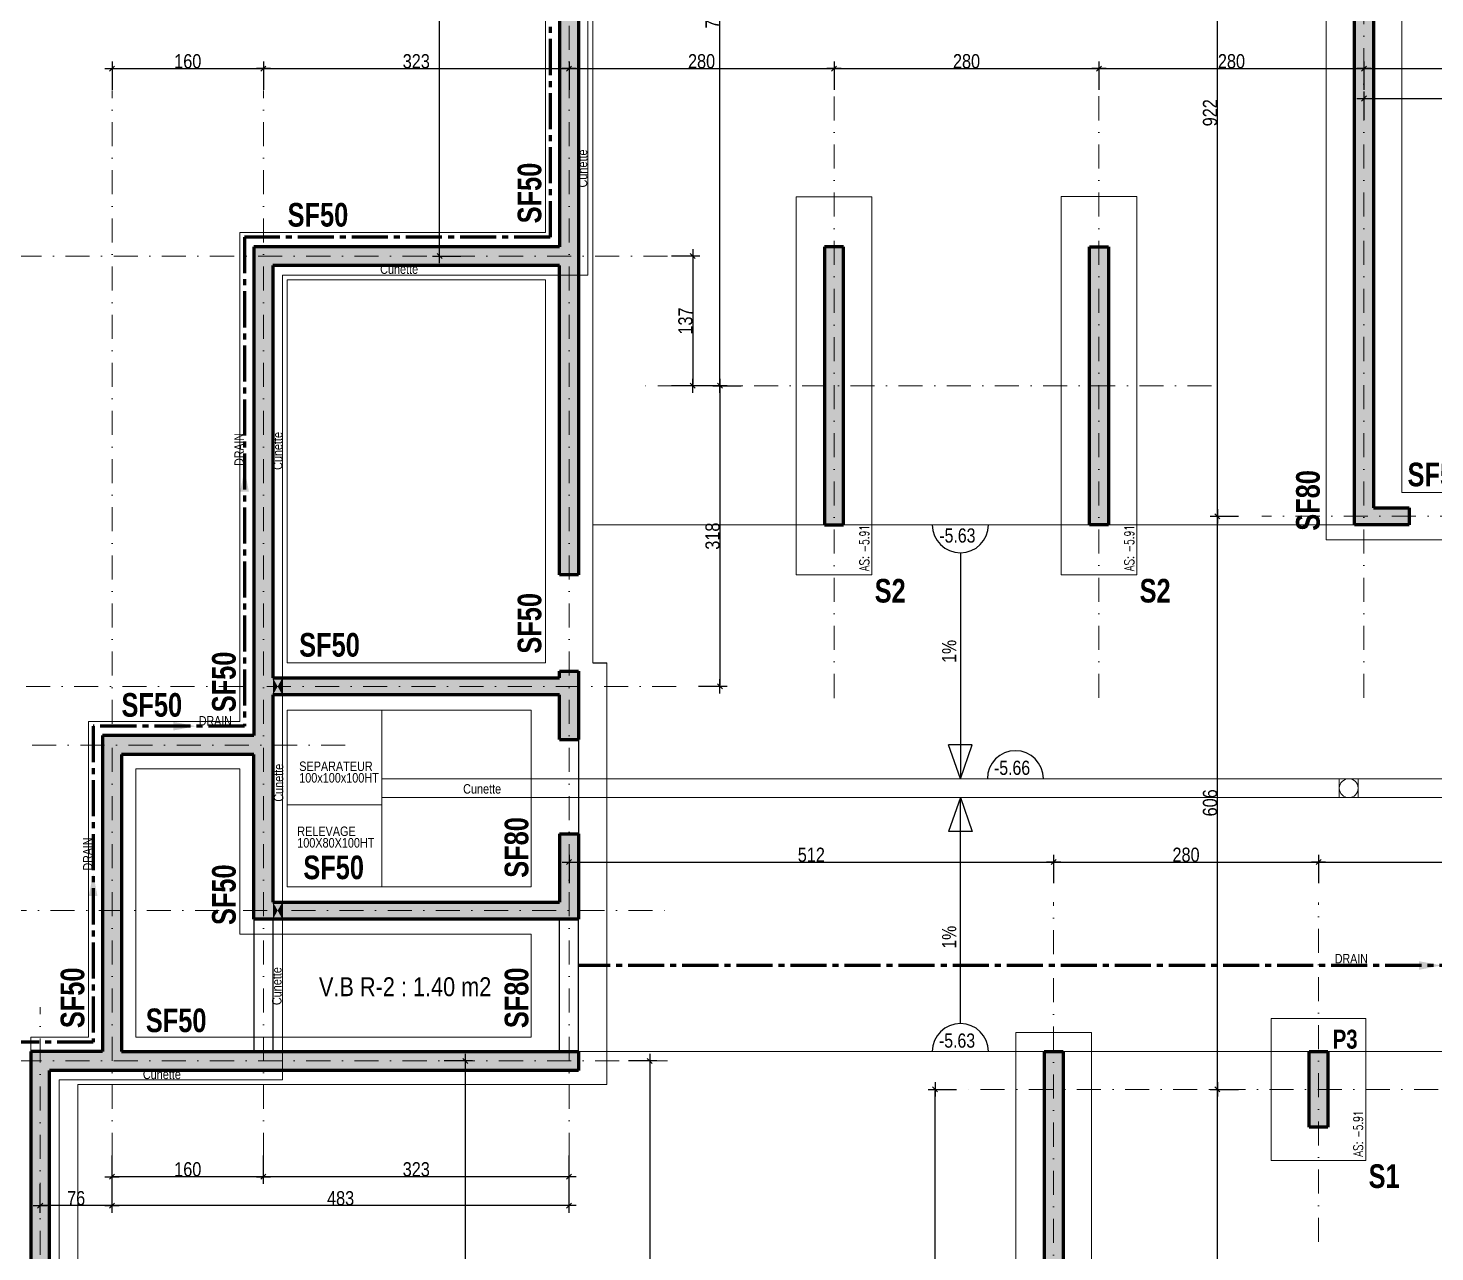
# Model space of a CAD drawing. Header units: centimetres. Extents: x -4990 to 114398, y -61489 to -12305.
# Drawn here: x 28867 to 30354, y -40716 to -39422 of the extents above; entities that cross this region are included whole.
import ezdxf
from ezdxf.enums import TextEntityAlignment as Align

# ---------------------------------------------------------------- set-up
doc = ezdxf.new("R2010")
doc.units = ezdxf.units.CM
doc.header["$LTSCALE"] = 0.5
doc.linetypes.add('AXES2', pattern=[28.575, 19.05, -3.175, 3.175, -3.175])
doc.linetypes.add('TIRETPTX2', pattern=[50.8, 25.4, -12.7, 0, -12.7])
doc.layers.get('DEFPOINTS').update_dxf_attribs({"linetype": 'CONTINUOUS'})
for name, color, linetype in [('01_cote_gen', 4, 'CONTINUOUS'), ('01_linteaux', 2, 'CONTINUOUS'), ('01_poch_murs', 253, 'CONTINUOUS'), ('01_poch_poteaux', 250, 'CONTINUOUS'), ('01_resv', 32, 'CONTINUOUS'), ('01_texte', 230, 'CONTINUOUS'), ('AA_COTES', 2, 'CONTINUOUS')]:
    doc.layers.add(name, color=color, linetype=linetype)
for name, color, linetype, lineweight in [('01_murs_coup', 5, 'CONTINUOUS', 60), ('01_sem', 42, 'CONTINUOUS', 15), ('01_tram_axes', 2, 'TIRETPTX2', 9)]:
    doc.layers.add(name, color=color, linetype=linetype, lineweight=lineweight)
doc.styles.add('ARIAL NA', font='ARIALN.TTF')
doc.styles.add('impact', font='impact.ttf')
doc.styles.add('MATTE_TXT', font='arial.ttf')
doc.styles.add('SIMPLEX1', font='SIMPLEX.shx', dxfattribs={"width": 0.8, "height": 10})
doc.styles.add('STYLE2', font='ARIALN.TTF')
doc.dimstyles.new('JB50', dxfattribs={"dimscale": 0.1, "dimtxt": 150, "dimasz": 15, "dimexe": 0.1, "dimexo": 0.1, "dimgap": 0.09, "dimtad": 1, "dimdec": 1, "dimdsep": 46, "dimtxsty": 'STYLE2', "dimblk1": 'BOND_G', "dimblk2": 'BOND_D', "dimsah": 1, "dimcen": 1.5, "dimdle": 0.01, "dimse1": 1, "dimse2": 1, "dimclrd": 4, "dimclre": 2, "dimclrt": 6, "dimazin": 2, "dimtfac": 2.333333, "dimtdec": 1, "dimtix": 1, "dimtmove": 2, "dimatfit": 3, "dimldrblk": 'BOND_G', "dimfxl": 1, "dimtolj": 1, "dimtzin": 0, "dimarcsym": 0})

# ---------------------------------------------------------------- blocks, each defined once
blk = doc.blocks.new('BOND_G')
at = {"layer": 'AA_COTES', "color": 0}
for p, q in [((0, -5), (0, 15)), ((5, 0), (-5, 0)), ((1.77, 1.77), (-1.77, -1.77))]:
    blk.add_line(p, q, dxfattribs=at)
blk = doc.blocks.new('BOND_D')
at = {"layer": 'AA_COTES', "color": 0}
for p, q in [((5, 0), (-5, 0)), ((-1.77, -1.77), (1.77, 1.77)), ((0, 5), (0, -15))]:
    blk.add_line(p, q, dxfattribs=at)
blk = doc.blocks.new('*D3789')
at = {"layer": '01_cote_gen', "color": 4, "lineweight": -2, "ltscale": 2, "transparency": 16777216}
blk.add_line((29302.3, -39662), (29302.3, -39018.1), dxfattribs=at)
at = {"layer": 'DEFPOINTS', "color": 0, "ltscale": 2}
for p in [(29302.3, -39016.6), (29328.5, -39016.6), (29552.4, -39663.5)]:
    blk.add_point(p, dxfattribs=at)
at = {"layer": '01_cote_gen', "color": 4, "lineweight": -2, "ltscale": 2, "transparency": 16777216, "xscale": 1.5, "yscale": 1.5, "zscale": 1.5}
for name, p, rotation in [('BOND_D', (29302.3, -39016.6), 90), ('BOND_G', (29302.3, -39663.5), 270)]:
    blk.add_blockref(name, p, dxfattribs=dict(at, rotation=rotation))
at = {"layer": '01_cote_gen', "color": 6, "ltscale": 2, "transparency": 16777216, "insert": (29294.6, -39340.1), "char_height": 15, "attachment_point": 5, "rotation": 90, "style": 'STYLE2'}
blk.add_mtext('\\A1;646.9', dxfattribs=at)
blk = doc.blocks.new('*D4012')
at = {"layer": '01_cote_gen', "color": 4, "lineweight": -2, "ltscale": 2, "transparency": 16777216}
blk.add_line((28957.7, -39465.2), (29114.7, -39465.2), dxfattribs=at)
at = {"layer": 'DEFPOINTS', "color": 0, "ltscale": 2}
for p in [(29116.2, -39465.2), (28956.2, -39488.4), (29116.2, -39488.4)]:
    blk.add_point(p, dxfattribs=at)
at = {"layer": '01_cote_gen', "color": 4, "lineweight": -2, "ltscale": 2, "transparency": 16777216, "xscale": 1.5, "yscale": 1.5, "zscale": 1.5, "rotation": 180}
blk.add_blockref('BOND_G', (28956.2, -39465.2), dxfattribs=at)
at = {"layer": '01_cote_gen', "color": 4, "lineweight": -2, "ltscale": 2, "transparency": 16777216, "xscale": 1.5, "yscale": 1.5, "zscale": 1.5}
blk.add_blockref('BOND_D', (29116.2, -39465.2), dxfattribs=at)
at = {"layer": '01_cote_gen', "color": 6, "ltscale": 2, "transparency": 16777216, "insert": (29036.2, -39457.5), "char_height": 15, "attachment_point": 5, "style": 'STYLE2'}
blk.add_mtext('\\A1;160', dxfattribs=at)
blk = doc.blocks.new('*D4013')
at = {"layer": '01_cote_gen', "color": 4, "lineweight": -2, "ltscale": 2, "transparency": 16777216}
blk.add_line((29117.7, -39465.2), (29437.7, -39465.2), dxfattribs=at)
at = {"layer": 'DEFPOINTS', "color": 0, "ltscale": 2}
for p in [(29439.2, -39448.5), (29439.2, -39465.2), (29116.2, -39488.4)]:
    blk.add_point(p, dxfattribs=at)
at = {"layer": '01_cote_gen', "color": 4, "lineweight": -2, "ltscale": 2, "transparency": 16777216, "xscale": 1.5, "yscale": 1.5, "zscale": 1.5, "rotation": 180}
blk.add_blockref('BOND_G', (29116.2, -39465.2), dxfattribs=at)
at = {"layer": '01_cote_gen', "color": 4, "lineweight": -2, "ltscale": 2, "transparency": 16777216, "xscale": 1.5, "yscale": 1.5, "zscale": 1.5}
blk.add_blockref('BOND_D', (29439.2, -39465.2), dxfattribs=at)
at = {"layer": '01_cote_gen', "color": 6, "ltscale": 2, "transparency": 16777216, "insert": (29277.7, -39457.5), "char_height": 15, "attachment_point": 5, "style": 'STYLE2'}
blk.add_mtext('\\A1;323', dxfattribs=at)
blk = doc.blocks.new('*D4014')
at = {"layer": '01_cote_gen', "color": 4, "lineweight": -2, "ltscale": 2, "transparency": 16777216}
blk.add_line((29440.7, -39465.2), (29717.7, -39465.2), dxfattribs=at)
at = {"layer": 'DEFPOINTS', "color": 0, "ltscale": 2}
for p in [(29719.2, -39465.2), (29439.2, -39479.2), (29719.2, -39488.4)]:
    blk.add_point(p, dxfattribs=at)
at = {"layer": '01_cote_gen', "color": 4, "lineweight": -2, "ltscale": 2, "transparency": 16777216, "xscale": 1.5, "yscale": 1.5, "zscale": 1.5, "rotation": 180}
blk.add_blockref('BOND_G', (29439.2, -39465.2), dxfattribs=at)
at = {"layer": '01_cote_gen', "color": 4, "lineweight": -2, "ltscale": 2, "transparency": 16777216, "xscale": 1.5, "yscale": 1.5, "zscale": 1.5}
blk.add_blockref('BOND_D', (29719.2, -39465.2), dxfattribs=at)
at = {"layer": '01_cote_gen', "color": 6, "ltscale": 2, "transparency": 16777216, "insert": (29579.2, -39457.5), "char_height": 15, "attachment_point": 5, "style": 'STYLE2'}
blk.add_mtext('\\A1;280', dxfattribs=at)
blk = doc.blocks.new('*D4015')
at = {"layer": '01_cote_gen', "color": 4, "lineweight": -2, "ltscale": 2, "transparency": 16777216}
blk.add_line((29720.7, -39465.2), (29997.7, -39465.2), dxfattribs=at)
at = {"layer": 'DEFPOINTS', "color": 0, "ltscale": 2}
for p in [(29999.2, -39465.2), (29719.2, -39488.4), (29999.2, -39488.4)]:
    blk.add_point(p, dxfattribs=at)
at = {"layer": '01_cote_gen', "color": 4, "lineweight": -2, "ltscale": 2, "transparency": 16777216, "xscale": 1.5, "yscale": 1.5, "zscale": 1.5, "rotation": 180}
blk.add_blockref('BOND_G', (29719.2, -39465.2), dxfattribs=at)
at = {"layer": '01_cote_gen', "color": 4, "lineweight": -2, "ltscale": 2, "transparency": 16777216, "xscale": 1.5, "yscale": 1.5, "zscale": 1.5}
blk.add_blockref('BOND_D', (29999.2, -39465.2), dxfattribs=at)
at = {"layer": '01_cote_gen', "color": 6, "ltscale": 2, "transparency": 16777216, "insert": (29859.2, -39457.5), "char_height": 15, "attachment_point": 5, "style": 'STYLE2'}
blk.add_mtext('\\A1;280', dxfattribs=at)
blk = doc.blocks.new('*D4016')
at = {"layer": '01_cote_gen', "color": 4, "lineweight": -2, "ltscale": 2, "transparency": 16777216}
blk.add_line((30000.7, -39465.2), (30277.7, -39465.2), dxfattribs=at)
at = {"layer": 'DEFPOINTS', "color": 0, "ltscale": 2}
for p in [(30279.2, -39465.2), (29999.2, -39488.3), (30279.2, -39505.7)]:
    blk.add_point(p, dxfattribs=at)
at = {"layer": '01_cote_gen', "color": 4, "lineweight": -2, "ltscale": 2, "transparency": 16777216, "xscale": 1.5, "yscale": 1.5, "zscale": 1.5, "rotation": 180}
blk.add_blockref('BOND_G', (29999.2, -39465.2), dxfattribs=at)
at = {"layer": '01_cote_gen', "color": 4, "lineweight": -2, "ltscale": 2, "transparency": 16777216, "xscale": 1.5, "yscale": 1.5, "zscale": 1.5}
blk.add_blockref('BOND_D', (30279.2, -39465.2), dxfattribs=at)
at = {"layer": '01_cote_gen', "color": 6, "ltscale": 2, "transparency": 16777216, "insert": (30139.2, -39457.5), "char_height": 15, "attachment_point": 5, "style": 'STYLE2'}
blk.add_mtext('\\A1;280', dxfattribs=at)
blk = doc.blocks.new('*D4017')
at = {"layer": '01_cote_gen', "color": 4, "lineweight": -2, "ltscale": 2, "transparency": 16777216}
blk.add_line((30280.7, -39465.2), (30853.7, -39465.2), dxfattribs=at)
at = {"layer": 'DEFPOINTS', "color": 0, "ltscale": 2}
for p in [(30855.2, -38953), (30855.2, -39465.2), (30279.2, -39505.7)]:
    blk.add_point(p, dxfattribs=at)
at = {"layer": '01_cote_gen', "color": 4, "lineweight": -2, "ltscale": 2, "transparency": 16777216, "xscale": 1.5, "yscale": 1.5, "zscale": 1.5, "rotation": 180}
blk.add_blockref('BOND_G', (30279.2, -39465.2), dxfattribs=at)
at = {"layer": '01_cote_gen', "color": 4, "lineweight": -2, "ltscale": 2, "transparency": 16777216, "xscale": 1.5, "yscale": 1.5, "zscale": 1.5}
blk.add_blockref('BOND_D', (30855.2, -39465.2), dxfattribs=at)
at = {"layer": '01_cote_gen', "color": 6, "ltscale": 2, "transparency": 16777216, "insert": (30567.2, -39457.5), "char_height": 15, "attachment_point": 5, "style": 'STYLE2'}
blk.add_mtext('\\A1;576', dxfattribs=at)
blk = doc.blocks.new('*D4018')
at = {"layer": '01_cote_gen', "color": 4, "lineweight": -2, "ltscale": 2, "transparency": 16777216}
blk.add_line((30280.7, -39496.8), (30525.7, -39496.8), dxfattribs=at)
at = {"layer": 'DEFPOINTS', "color": 0, "ltscale": 2}
for p in [(30279.2, -39500.3), (30527.2, -39496.8), (30527.2, -39500.3)]:
    blk.add_point(p, dxfattribs=at)
at = {"layer": '01_cote_gen', "color": 4, "lineweight": -2, "ltscale": 2, "transparency": 16777216, "xscale": 1.5, "yscale": 1.5, "zscale": 1.5, "rotation": 180}
blk.add_blockref('BOND_G', (30279.2, -39496.8), dxfattribs=at)
at = {"layer": '01_cote_gen', "color": 4, "lineweight": -2, "ltscale": 2, "transparency": 16777216, "xscale": 1.5, "yscale": 1.5, "zscale": 1.5}
blk.add_blockref('BOND_D', (30527.2, -39496.8), dxfattribs=at)
at = {"layer": '01_cote_gen', "color": 6, "ltscale": 2, "transparency": 16777216, "insert": (30403.2, -39489.2), "char_height": 15, "attachment_point": 5, "style": 'STYLE2'}
blk.add_mtext('\\A1;248', dxfattribs=at)
blk = doc.blocks.new('*D4032')
at = {"layer": '01_cote_gen', "color": 4, "lineweight": -2, "ltscale": 2, "transparency": 16777216}
blk.add_line((29440.7, -40304.2), (29949.7, -40304.2), dxfattribs=at)
at = {"layer": 'DEFPOINTS', "color": 0, "ltscale": 2}
for p in [(29439.2, -40312), (29951.2, -40304.2), (29951.2, -40346.8)]:
    blk.add_point(p, dxfattribs=at)
at = {"layer": '01_cote_gen', "color": 4, "lineweight": -2, "ltscale": 2, "transparency": 16777216, "xscale": 1.5, "yscale": 1.5, "zscale": 1.5, "rotation": 180}
blk.add_blockref('BOND_G', (29439.2, -40304.2), dxfattribs=at)
at = {"layer": '01_cote_gen', "color": 4, "lineweight": -2, "ltscale": 2, "transparency": 16777216, "xscale": 1.5, "yscale": 1.5, "zscale": 1.5}
blk.add_blockref('BOND_D', (29951.2, -40304.2), dxfattribs=at)
at = {"layer": '01_cote_gen', "color": 6, "ltscale": 2, "transparency": 16777216, "insert": (29695.2, -40296.6), "char_height": 15, "attachment_point": 5, "style": 'STYLE2'}
blk.add_mtext('\\A1;512', dxfattribs=at)
blk = doc.blocks.new('*D4033')
at = {"layer": '01_cote_gen', "color": 4, "lineweight": -2, "ltscale": 2, "transparency": 16777216}
blk.add_line((29952.7, -40304.2), (30229.7, -40304.2), dxfattribs=at)
at = {"layer": 'DEFPOINTS', "color": 0, "ltscale": 2}
for p in [(30231.2, -40304.2), (29951.2, -40346.8), (30231.2, -40346.8)]:
    blk.add_point(p, dxfattribs=at)
at = {"layer": '01_cote_gen', "color": 4, "lineweight": -2, "ltscale": 2, "transparency": 16777216, "xscale": 1.5, "yscale": 1.5, "zscale": 1.5, "rotation": 180}
blk.add_blockref('BOND_G', (29951.2, -40304.2), dxfattribs=at)
at = {"layer": '01_cote_gen', "color": 4, "lineweight": -2, "ltscale": 2, "transparency": 16777216, "xscale": 1.5, "yscale": 1.5, "zscale": 1.5}
blk.add_blockref('BOND_D', (30231.2, -40304.2), dxfattribs=at)
at = {"layer": '01_cote_gen', "color": 6, "ltscale": 2, "transparency": 16777216, "insert": (30091.2, -40296.6), "char_height": 15, "attachment_point": 5, "style": 'STYLE2'}
blk.add_mtext('\\A1;280', dxfattribs=at)
blk = doc.blocks.new('*D4034')
at = {"layer": '01_cote_gen', "color": 4, "lineweight": -2, "ltscale": 2, "transparency": 16777216}
blk.add_line((30232.7, -40304.2), (30564.7, -40304.2), dxfattribs=at)
at = {"layer": 'DEFPOINTS', "color": 0, "ltscale": 2}
for p in [(30566.2, -40304.2), (30231.2, -40346.8), (30566.2, -40346.8)]:
    blk.add_point(p, dxfattribs=at)
at = {"layer": '01_cote_gen', "color": 4, "lineweight": -2, "ltscale": 2, "transparency": 16777216, "xscale": 1.5, "yscale": 1.5, "zscale": 1.5, "rotation": 180}
blk.add_blockref('BOND_G', (30231.2, -40304.2), dxfattribs=at)
at = {"layer": '01_cote_gen', "color": 4, "lineweight": -2, "ltscale": 2, "transparency": 16777216, "xscale": 1.5, "yscale": 1.5, "zscale": 1.5}
blk.add_blockref('BOND_D', (30566.2, -40304.2), dxfattribs=at)
at = {"layer": '01_cote_gen', "color": 6, "ltscale": 2, "transparency": 16777216, "insert": (30398.7, -40296.6), "char_height": 15, "attachment_point": 5, "style": 'STYLE2'}
blk.add_mtext('\\A1;335', dxfattribs=at)
blk = doc.blocks.new('*D4048')
at = {"layer": '01_cote_gen', "color": 4, "lineweight": -2, "ltscale": 2, "transparency": 16777216}
blk.add_line((29437.7, -40636.9), (29117.7, -40636.9), dxfattribs=at)
at = {"layer": 'DEFPOINTS', "color": 0, "ltscale": 2}
for p in [(29116.2, -40616.1), (29439.2, -40616.1), (29116.2, -40636.9)]:
    blk.add_point(p, dxfattribs=at)
at = {"layer": '01_cote_gen', "color": 4, "lineweight": -2, "ltscale": 2, "transparency": 16777216, "xscale": 1.5, "yscale": 1.5, "zscale": 1.5, "rotation": 180}
blk.add_blockref('BOND_D', (29116.2, -40636.9), dxfattribs=at)
at = {"layer": '01_cote_gen', "color": 4, "lineweight": -2, "ltscale": 2, "transparency": 16777216, "xscale": 1.5, "yscale": 1.5, "zscale": 1.5}
blk.add_blockref('BOND_G', (29439.2, -40636.9), dxfattribs=at)
at = {"layer": '01_cote_gen', "color": 6, "ltscale": 2, "transparency": 16777216, "insert": (29277.7, -40629.2), "char_height": 15, "attachment_point": 5, "style": 'STYLE2'}
blk.add_mtext('\\A1;323', dxfattribs=at)
blk = doc.blocks.new('*D4049')
at = {"layer": '01_cote_gen', "color": 4, "lineweight": -2, "ltscale": 2, "transparency": 16777216}
blk.add_line((29114.7, -40636.9), (28957.7, -40636.9), dxfattribs=at)
at = {"layer": 'DEFPOINTS', "color": 0, "ltscale": 2}
for p in [(28956.2, -40616.1), (29116.2, -40616.1), (28956.2, -40636.9)]:
    blk.add_point(p, dxfattribs=at)
at = {"layer": '01_cote_gen', "color": 4, "lineweight": -2, "ltscale": 2, "transparency": 16777216, "xscale": 1.5, "yscale": 1.5, "zscale": 1.5, "rotation": 180}
blk.add_blockref('BOND_D', (28956.2, -40636.9), dxfattribs=at)
at = {"layer": '01_cote_gen', "color": 4, "lineweight": -2, "ltscale": 2, "transparency": 16777216, "xscale": 1.5, "yscale": 1.5, "zscale": 1.5}
blk.add_blockref('BOND_G', (29116.2, -40636.9), dxfattribs=at)
at = {"layer": '01_cote_gen', "color": 6, "ltscale": 2, "transparency": 16777216, "insert": (29036.2, -40629.2), "char_height": 15, "attachment_point": 5, "style": 'STYLE2'}
blk.add_mtext('\\A1;160', dxfattribs=at)
blk = doc.blocks.new('*D4050')
at = {"layer": '01_cote_gen', "color": 4, "lineweight": -2, "ltscale": 2, "transparency": 16777216}
blk.add_line((29437.7, -40667.5), (28957.7, -40667.5), dxfattribs=at)
at = {"layer": 'DEFPOINTS', "color": 0, "ltscale": 2}
for p in [(28956.2, -40644.4), (29439.2, -40644.4), (28956.2, -40667.5)]:
    blk.add_point(p, dxfattribs=at)
at = {"layer": '01_cote_gen', "color": 4, "lineweight": -2, "ltscale": 2, "transparency": 16777216, "xscale": 1.5, "yscale": 1.5, "zscale": 1.5, "rotation": 180}
blk.add_blockref('BOND_D', (28956.2, -40667.5), dxfattribs=at)
at = {"layer": '01_cote_gen', "color": 4, "lineweight": -2, "ltscale": 2, "transparency": 16777216, "xscale": 1.5, "yscale": 1.5, "zscale": 1.5}
blk.add_blockref('BOND_G', (29439.2, -40667.5), dxfattribs=at)
at = {"layer": '01_cote_gen', "color": 6, "ltscale": 2, "transparency": 16777216, "insert": (29197.7, -40659.8), "char_height": 15, "attachment_point": 5, "style": 'STYLE2'}
blk.add_mtext('\\A1;483', dxfattribs=at)
blk = doc.blocks.new('*D4051')
at = {"layer": '01_cote_gen', "color": 4, "lineweight": -2, "ltscale": 2, "transparency": 16777216}
blk.add_line((28954.7, -40667.5), (28881.7, -40667.5), dxfattribs=at)
at = {"layer": 'DEFPOINTS', "color": 0, "ltscale": 2}
for p in [(28880.2, -40457.8), (28880.2, -40667.5), (28956.2, -40675)]:
    blk.add_point(p, dxfattribs=at)
at = {"layer": '01_cote_gen', "color": 4, "lineweight": -2, "ltscale": 2, "transparency": 16777216, "xscale": 1.5, "yscale": 1.5, "zscale": 1.5, "rotation": 180}
blk.add_blockref('BOND_D', (28880.2, -40667.5), dxfattribs=at)
at = {"layer": '01_cote_gen', "color": 4, "lineweight": -2, "ltscale": 2, "transparency": 16777216, "xscale": 1.5, "yscale": 1.5, "zscale": 1.5}
blk.add_blockref('BOND_G', (28956.2, -40667.5), dxfattribs=at)
at = {"layer": '01_cote_gen', "color": 6, "ltscale": 2, "transparency": 16777216, "insert": (28918.2, -40659.8), "char_height": 15, "attachment_point": 5, "style": 'STYLE2'}
blk.add_mtext('\\A1;76', dxfattribs=at)
blk = doc.blocks.new('*D4054')
at = {"layer": '01_cote_gen', "color": 4, "lineweight": -2, "ltscale": 2, "transparency": 16777216}
blk.add_line((28745.1, -41322.5), (28745.1, -40516), dxfattribs=at)
at = {"layer": 'DEFPOINTS', "color": 0, "ltscale": 2}
for p in [(28745.1, -40514.5), (28754.3, -40514.5), (28880.2, -41324)]:
    blk.add_point(p, dxfattribs=at)
at = {"layer": '01_cote_gen', "color": 4, "lineweight": -2, "ltscale": 2, "transparency": 16777216, "xscale": 1.5, "yscale": 1.5, "zscale": 1.5}
for name, p, rotation in [('BOND_D', (28745.1, -40514.5), 90), ('BOND_G', (28745.1, -41324), 270)]:
    blk.add_blockref(name, p, dxfattribs=dict(at, rotation=rotation))
at = {"layer": '01_cote_gen', "color": 6, "ltscale": 2, "transparency": 16777216, "insert": (28737.5, -40919.3), "char_height": 15, "attachment_point": 5, "rotation": 90, "style": 'STYLE2'}
blk.add_mtext('\\A1;809.4', dxfattribs=at)
blk = doc.blocks.new('*D4061')
at = {"layer": '01_cote_gen', "color": 4, "lineweight": -2, "ltscale": 2, "transparency": 16777216}
blk.add_line((29598.6, -39799.1), (29598.6, -39018.1), dxfattribs=at)
at = {"layer": 'DEFPOINTS', "color": 0, "ltscale": 2}
for p in [(29381, -39016.6), (29598.6, -39016.6), (29601.1, -39800.6)]:
    blk.add_point(p, dxfattribs=at)
at = {"layer": '01_cote_gen', "color": 4, "lineweight": -2, "ltscale": 2, "transparency": 16777216, "xscale": 1.5, "yscale": 1.5, "zscale": 1.5}
for name, p, rotation in [('BOND_D', (29598.6, -39016.6), 90), ('BOND_G', (29598.6, -39800.6), 270)]:
    blk.add_blockref(name, p, dxfattribs=dict(at, rotation=rotation))
at = {"layer": '01_cote_gen', "color": 6, "ltscale": 2, "transparency": 16777216, "insert": (29590.9, -39408.6), "char_height": 15, "attachment_point": 5, "rotation": 90, "style": 'STYLE2'}
blk.add_mtext('\\A1;784', dxfattribs=at)
blk = doc.blocks.new('*D4062')
at = {"layer": '01_cote_gen', "color": 4, "lineweight": -2, "ltscale": 2, "transparency": 16777216}
blk.add_line((29569.8, -39665), (29569.8, -39799.1), dxfattribs=at)
at = {"layer": 'DEFPOINTS', "color": 0, "ltscale": 2}
for p in [(29552.4, -39663.5), (29569.8, -39800.6), (29641.8, -39800.6)]:
    blk.add_point(p, dxfattribs=at)
at = {"layer": '01_cote_gen', "color": 4, "lineweight": -2, "ltscale": 2, "transparency": 16777216, "xscale": 1.5, "yscale": 1.5, "zscale": 1.5}
for name, p, rotation in [('BOND_G', (29569.8, -39663.5), 90), ('BOND_D', (29569.8, -39800.6), 270)]:
    blk.add_blockref(name, p, dxfattribs=dict(at, rotation=rotation))
at = {"layer": '01_cote_gen', "color": 6, "ltscale": 2, "transparency": 16777216, "insert": (29562.2, -39732.1), "char_height": 15, "attachment_point": 5, "rotation": 90, "style": 'STYLE2'}
blk.add_mtext('\\A1;137', dxfattribs=at)
blk = doc.blocks.new('*D4063')
at = {"layer": '01_cote_gen', "color": 4, "lineweight": -2, "ltscale": 2, "transparency": 16777216}
blk.add_line((29598.6, -39802.1), (29598.6, -40117), dxfattribs=at)
at = {"layer": 'DEFPOINTS', "color": 0, "ltscale": 2}
for p in [(29545.5, -39800.6), (29545.5, -40118.5), (29598.6, -40118.5)]:
    blk.add_point(p, dxfattribs=at)
at = {"layer": '01_cote_gen', "color": 4, "lineweight": -2, "ltscale": 2, "transparency": 16777216, "xscale": 1.5, "yscale": 1.5, "zscale": 1.5}
for name, p, rotation in [('BOND_G', (29598.6, -39800.6), 90), ('BOND_D', (29598.6, -40118.5), 270)]:
    blk.add_blockref(name, p, dxfattribs=dict(at, rotation=rotation))
at = {"layer": '01_cote_gen', "color": 6, "ltscale": 2, "transparency": 16777216, "insert": (29590.9, -39959.6), "char_height": 15, "attachment_point": 5, "rotation": 90, "style": 'STYLE2'}
blk.add_mtext('\\A1;318', dxfattribs=at)
blk = doc.blocks.new('*D4064')
at = {"layer": '01_cote_gen', "color": 4, "lineweight": -2, "ltscale": 2, "transparency": 16777216}
blk.add_line((30124.3, -39937.1), (30124.3, -39018.1), dxfattribs=at)
at = {"layer": 'DEFPOINTS', "color": 0, "ltscale": 2}
for p in [(29362.5, -39016.6), (30124.3, -39016.6), (30166.8, -39938.6)]:
    blk.add_point(p, dxfattribs=at)
at = {"layer": '01_cote_gen', "color": 4, "lineweight": -2, "ltscale": 2, "transparency": 16777216, "xscale": 1.5, "yscale": 1.5, "zscale": 1.5}
for name, p, rotation in [('BOND_D', (30124.3, -39016.6), 90), ('BOND_G', (30124.3, -39938.6), 270)]:
    blk.add_blockref(name, p, dxfattribs=dict(at, rotation=rotation))
at = {"layer": '01_cote_gen', "color": 6, "ltscale": 2, "transparency": 16777216, "insert": (30116.6, -39511.9), "char_height": 15, "attachment_point": 5, "rotation": 90, "style": 'STYLE2'}
blk.add_mtext('\\A1;922', dxfattribs=at)
blk = doc.blocks.new('*D4065')
at = {"layer": '01_cote_gen', "color": 4, "lineweight": -2, "ltscale": 2, "transparency": 16777216}
blk.add_line((30124.3, -40543.1), (30124.3, -39940.1), dxfattribs=at)
at = {"layer": 'DEFPOINTS', "color": 0, "ltscale": 2}
for p in [(30124.3, -39938.6), (30171.3, -39938.6), (30137.1, -40544.6)]:
    blk.add_point(p, dxfattribs=at)
at = {"layer": '01_cote_gen', "color": 4, "lineweight": -2, "ltscale": 2, "transparency": 16777216, "xscale": 1.5, "yscale": 1.5, "zscale": 1.5}
for name, p, rotation in [('BOND_D', (30124.3, -39938.6), 90), ('BOND_G', (30124.3, -40544.6), 270)]:
    blk.add_blockref(name, p, dxfattribs=dict(at, rotation=rotation))
at = {"layer": '01_cote_gen', "color": 6, "ltscale": 2, "transparency": 16777216, "insert": (30116.6, -40241.6), "char_height": 15, "attachment_point": 5, "rotation": 90, "style": 'STYLE2'}
blk.add_mtext('\\A1;606', dxfattribs=at)
blk = doc.blocks.new('*D4066')
at = {"layer": '01_cote_gen', "color": 4, "lineweight": -2, "ltscale": 2, "transparency": 16777216}
blk.add_line((30124.3, -41222.1), (30124.3, -40546.1), dxfattribs=at)
at = {"layer": 'DEFPOINTS', "color": 0, "ltscale": 2}
for p in [(30124.3, -40544.6), (30146.8, -40544.6), (30207.6, -41223.6)]:
    blk.add_point(p, dxfattribs=at)
at = {"layer": '01_cote_gen', "color": 4, "lineweight": -2, "ltscale": 2, "transparency": 16777216, "xscale": 1.5, "yscale": 1.5, "zscale": 1.5}
for name, p, rotation in [('BOND_D', (30124.3, -40544.6), 90), ('BOND_G', (30124.3, -41223.6), 270)]:
    blk.add_blockref(name, p, dxfattribs=dict(at, rotation=rotation))
at = {"layer": '01_cote_gen', "color": 6, "ltscale": 2, "transparency": 16777216, "insert": (30116.6, -40884.1), "char_height": 15, "attachment_point": 5, "rotation": 90, "style": 'STYLE2'}
blk.add_mtext('\\A1;679', dxfattribs=at)
blk = doc.blocks.new('*D4203')
at = {"layer": '01_cote_gen', "color": 4, "lineweight": -2, "ltscale": 2, "transparency": 16777216}
blk.add_line((29524.5, -40516), (29524.5, -41023.1), dxfattribs=at)
at = {"layer": 'DEFPOINTS', "color": 0, "ltscale": 2}
for p in [(29552.4, -40514.5), (29507, -41024.6), (29524.5, -41024.6)]:
    blk.add_point(p, dxfattribs=at)
at = {"layer": '01_cote_gen', "color": 4, "lineweight": -2, "ltscale": 2, "transparency": 16777216, "xscale": 1.5, "yscale": 1.5, "zscale": 1.5}
for name, p, rotation in [('BOND_G', (29524.5, -40514.5), 90), ('BOND_D', (29524.5, -41024.6), 270)]:
    blk.add_blockref(name, p, dxfattribs=dict(at, rotation=rotation))
at = {"layer": '01_cote_gen', "color": 6, "ltscale": 2, "transparency": 16777216, "insert": (29516.8, -40769.5), "char_height": 15, "attachment_point": 5, "rotation": 90, "style": 'STYLE2'}
blk.add_mtext('\\A1;510', dxfattribs=at)
blk = doc.blocks.new('*D4206')
at = {"layer": '01_cote_gen', "color": 4, "lineweight": -2, "ltscale": 2, "transparency": 16777216}
blk.add_line((29329.5, -40516), (29329.5, -41271.5), dxfattribs=at)
at = {"layer": 'DEFPOINTS', "color": 0, "ltscale": 2}
for p in [(29228, -40514.5), (29307, -41273), (29329.5, -41273)]:
    blk.add_point(p, dxfattribs=at)
at = {"layer": '01_cote_gen', "color": 4, "lineweight": -2, "ltscale": 2, "transparency": 16777216, "xscale": 1.5, "yscale": 1.5, "zscale": 1.5}
for name, p, rotation in [('BOND_G', (29329.5, -40514.5), 90), ('BOND_D', (29329.5, -41273), 270)]:
    blk.add_blockref(name, p, dxfattribs=dict(at, rotation=rotation))
at = {"layer": '01_cote_gen', "color": 6, "ltscale": 2, "transparency": 16777216, "insert": (29321.8, -40893.8), "char_height": 15, "attachment_point": 5, "rotation": 90, "style": 'STYLE2'}
blk.add_mtext('\\A1;758.5', dxfattribs=at)
blk = doc.blocks.new('*D4207')
at = {"layer": '01_cote_gen', "color": 4, "lineweight": -2, "ltscale": 2, "transparency": 16777216}
blk.add_line((29826, -41222.1), (29826, -40546.1), dxfattribs=at)
at = {"layer": 'DEFPOINTS', "color": 0, "ltscale": 2}
for p in [(29826, -40544.6), (29850.5, -40544.6), (29850.5, -41223.6)]:
    blk.add_point(p, dxfattribs=at)
at = {"layer": '01_cote_gen', "color": 4, "lineweight": -2, "ltscale": 2, "transparency": 16777216, "xscale": 1.5, "yscale": 1.5, "zscale": 1.5}
for name, p, rotation in [('BOND_D', (29826, -40544.6), 90), ('BOND_G', (29826, -41223.6), 270)]:
    blk.add_blockref(name, p, dxfattribs=dict(at, rotation=rotation))
at = {"layer": '01_cote_gen', "color": 6, "ltscale": 2, "transparency": 16777216, "insert": (29818.3, -40884.1), "char_height": 15, "attachment_point": 5, "rotation": 90, "style": 'STYLE2'}
blk.add_mtext('\\A1;679', dxfattribs=at)

msp = doc.modelspace()

# ---------------------------------------------------------------- hatches: boundary and pattern name
at = {"layer": '01_poch_murs', "ltscale": 2}
h = msp.add_hatch(color=256, dxfattribs=at)
h.dxf.hatch_style = 1
h.paths.add_polyline_path([(30854.176, -40504.6), (30836.176, -40504.6), (30836.176, -41213.6), (29961.17, -41213.6), (29961.17, -40504.6), (29941.17, -40504.6), (29941.17, -41213.6), (29925.215, -41213.6), (29425.024, -41747.36), (28531.405, -41906.812), (28535.796, -41931.423), (29437.589, -41770.513), (29940.735, -41233.6), (30854.176, -41233.6)])
h.paths.add_polyline_path([(29404.172, -41038.392), (29404.172, -41024.56), (29379.172, -41024.56), (29379.172, -41028.509), (29161.162, -41261.15), (28890.174, -41309.503), (28890.174, -40524.54), (29449.166, -40524.54), (29449.166, -40504.54), (28966.174, -40504.539), (28966.174, -40190.532), (29106.171, -40190.532), (29106.171, -40364.54), (29449.166, -40364.54), (29449.166, -40274.537), (29429.166, -40274.537), (29429.166, -40346.54), (29126.171, -40346.54), (29126.171, -40127.54), (29429.166, -40127.54), (29429.166, -40174.54), (29449.166, -40174.54), (29449.166, -40102.54), (29429.166, -40102.54), (29429.166, -40109.54), (29126.171, -40109.54), (29126.171, -39673.535), (29429.166, -39673.535), (29429.166, -40000.543), (29449.166, -40000.543), (29449.166, -39035.54), (30269.166, -39035.54), (30269.166, -39947.587), (30327.162, -39947.587), (30327.162, -39929.587), (30289.166, -39929.587), (30289.166, -39017.54), (29449.166, -39017.54), (29449.166, -38947.54), (29463.164, -38947.54), (29463.164, -38929.54), (29429.166, -38929.54), (29429.166, -39653.535), (29106.171, -39653.535), (29106.171, -40170.532), (28946.174, -40170.532), (28946.174, -40504.54), (28870.174, -40504.54), (28870.174, -41313.072), (28439.184, -41389.975), (28443.575, -41414.586), (29173.727, -41284.303)])
h = msp.add_hatch(color=256, dxfattribs=at)
h.dxf.hatch_style = 1
h.paths.add_polyline_path([(30009.166, -39653.582), (29989.166, -39653.582), (29989.166, -39947.587), (30009.166, -39947.587)])
h.paths.add_polyline_path([(29729.166, -39653.582), (29709.166, -39653.582), (29709.166, -39947.587), (29729.166, -39947.587)])
at = {"layer": '01_poch_poteaux', "ltscale": 2}
h = msp.add_hatch(color=256, dxfattribs=at)
h.dxf.hatch_style = 1
h.paths.add_polyline_path([(30241.171, -40504.6), (30221.171, -40504.6), (30221.171, -40584.599), (30241.173, -40584.599)])
h.paths.add_polyline_path([(30576.176, -40504.6), (30556.176, -40504.6), (30556.176, -40584.6), (30576.178, -40584.6)])

# ---------------------------------------------------------------- linework, layer by layer
at = {"layer": '01_cote_gen', "ltscale": 2}
msp.add_line((29449.166, -40174.54), (29449.166, -40274.537), dxfattribs=at)
at = {"layer": '01_linteaux'}
for p, q in [((29106.171, -40364.54), (29106.171, -40504.539)), ((29126.171, -40364.54), (29126.171, -40504.539)), ((29429.166, -40504.54), (29429.166, -40364.54)), ((29449.166, -40504.54), (29449.166, -40364.54))]:
    msp.add_line(p, q, dxfattribs=at)
at = {"layer": '01_murs_coup', "linetype": 'AXES2', "ltscale": 4}
for p, q in [((29419.166, -38919.54), (29419.166, -39643.535)), ((29419.166, -39643.535), (29096.171, -39643.535)), ((29096.171, -39643.535), (29096.171, -40160.532)), ((29096.171, -40160.532), (28936.174, -40160.532)), ((28936.174, -40160.532), (28936.174, -40494.54)), ((33483.133, -40413.6), (29449.166, -40413.6)), ((28936.174, -40494.54), (28860.174, -40494.54))]:
    msp.add_line(p, q, dxfattribs=at)
at = {"layer": '01_murs_coup'}
for p, q in [((29429.166, -38929.54), (29429.166, -39653.535)), ((30289.166, -39017.54), (30289.166, -39929.587)), ((29449.166, -39035.54), (29449.166, -40000.543)), ((30269.166, -39947.587), (30269.166, -39035.54)), ((29429.166, -39653.535), (29106.171, -39653.535)), ((29106.171, -39653.535), (29106.171, -40170.532)), ((29709.166, -39653.582), (29709.166, -39947.587)), ((29729.166, -39653.582), (29709.166, -39653.582)), ((29729.166, -39947.587), (29729.166, -39653.582)), ((29989.166, -39653.582), (30009.166, -39653.582)), ((29989.166, -39947.587), (29989.166, -39653.582)), ((30009.166, -39653.582), (30009.166, -39947.587)), ((29429.166, -39673.535), (29126.171, -39673.535)), ((29126.171, -39673.535), (29126.171, -40109.54)), ((29429.166, -40000.543), (29429.166, -39673.535)), ((30289.166, -39929.587), (30327.162, -39929.587)), ((30327.162, -39929.587), (30327.162, -39947.587)), ((29709.166, -39947.587), (29729.166, -39947.587)), ((30009.166, -39947.587), (29989.166, -39947.587)), ((30327.162, -39947.587), (30269.166, -39947.587)), ((29449.166, -40000.543), (29429.166, -40000.543)), ((29126.171, -40109.54), (29429.166, -40109.54)), ((29429.166, -40109.54), (29429.166, -40102.54)), ((29429.166, -40102.54), (29449.166, -40102.54)), ((29449.166, -40102.54), (29449.166, -40174.54)), ((29429.166, -40127.54), (29126.171, -40127.54)), ((29126.171, -40127.54), (29126.171, -40346.54)), ((29429.166, -40174.54), (29429.166, -40127.54)), ((29106.171, -40170.532), (28946.174, -40170.532)), ((28946.174, -40170.532), (28946.174, -40504.54)), ((29429.166, -40174.54), (29449.166, -40174.54)), ((29106.171, -40190.532), (28966.174, -40190.532)), ((28966.174, -40190.532), (28966.174, -40504.539)), ((29106.171, -40364.54), (29106.171, -40190.532)), ((29429.166, -40274.537), (29449.166, -40274.537)), ((29429.166, -40274.537), (29429.166, -40346.54)), ((29449.166, -40274.537), (29449.166, -40364.54)), ((29126.171, -40346.54), (29429.166, -40346.54)), ((29449.166, -40364.54), (29106.171, -40364.54)), ((28946.174, -40504.54), (28870.174, -40504.54)), ((28870.174, -40504.54), (28870.174, -41313.072)), ((28966.174, -40504.539), (29449.166, -40504.54)), ((29449.166, -40504.54), (29449.166, -40524.54)), ((29941.17, -40504.6), (29961.17, -40504.6)), ((29941.17, -40504.6), (29941.17, -41213.6)), ((29961.17, -40504.6), (29961.17, -41213.6)), ((30221.171, -40504.6), (30241.171, -40504.6)), ((30221.171, -40584.599), (30221.171, -40504.6)), ((30241.171, -40504.6), (30241.173, -40584.599)), ((29449.166, -40524.54), (28890.174, -40524.54)), ((28890.174, -41309.503), (28890.174, -40524.54)), ((30241.173, -40584.599), (30221.171, -40584.599))]:
    msp.add_line(p, q, dxfattribs=at)
for points in [[(29096.171, -39888.677), (29091.552, -39912.393), (29096.171, -39912.393)], [(29096.171, -39888.677), (29100.791, -39912.393), (29096.171, -39912.393)], [(29044.536, -40160.522), (29020.821, -40155.903), (29020.821, -40160.522)], [(29044.536, -40160.522), (29020.821, -40165.142), (29020.821, -40160.522)], [(28936.174, -40316.531), (28931.554, -40340.246), (28936.174, -40340.246)], [(28936.174, -40316.531), (28940.793, -40340.246), (28936.174, -40340.246)], [(30360.945, -40413.6), (30337.229, -40408.98), (30337.229, -40413.6)], [(30360.945, -40413.6), (30337.229, -40418.219), (30337.229, -40413.6)]]:
    msp.add_solid(points, dxfattribs=at)
at = {"layer": '01_resv', "ltscale": 2}
msp.add_line((29464.166, -40093.54), (29479.166, -40093.54), dxfattribs=at)
at = {"layer": '01_sem', "ltscale": 2}
for p, q in [((29414.166, -39638.535), (29414.166, -38913.54)), ((29459.166, -39045.54), (29459.166, -39683.535)), ((29464.166, -40093.54), (29464.166, -39051.54)), ((30239.166, -39963.587), (30239.166, -39051.54)), ((30319.166, -39913.587), (30319.166, -39051.54)), ((29679.166, -40000.621), (29679.166, -39600.621)), ((29759.166, -39600.621), (29679.166, -39600.621)), ((29759.166, -40000.621), (29759.166, -39600.621)), ((29959.166, -40000.586), (29959.166, -39600.586)), ((30039.166, -39600.586), (29959.166, -39600.586)), ((30039.166, -40000.586), (30039.166, -39600.586)), ((29091.171, -39638.535), (29414.166, -39638.535)), ((29091.171, -40155.532), (29091.171, -39638.535)), ((29459.166, -39683.535), (29136.171, -39683.535)), ((29136.171, -39683.535), (29136.171, -40534.54)), ((29141.171, -39688.535), (29414.166, -39688.535)), ((29141.171, -40093.54), (29141.171, -39688.535)), ((29414.166, -40093.54), (29414.166, -39688.535)), ((30502.164, -39913.587), (30319.166, -39913.587)), ((29709.166, -39947.587), (29464.166, -39947.587)), ((29989.166, -39947.587), (29729.166, -39947.587)), ((30269.166, -39947.587), (30009.166, -39947.587)), ((30502.164, -39963.587), (30239.166, -39963.587)), ((29759.166, -40000.621), (29679.166, -40000.621)), ((30039.166, -40000.586), (29959.166, -40000.586)), ((29414.166, -40093.54), (29141.171, -40093.54)), ((29479.166, -40539.54), (29479.166, -40093.54)), ((29141.171, -40330.54), (29141.171, -40143.54)), ((29399.166, -40143.54), (29141.171, -40143.54)), ((29241.171, -40330.54), (29241.171, -40143.54)), ((29399.166, -40330.54), (29399.166, -40143.54)), ((28931.174, -40489.54), (28931.174, -40155.532)), ((29091.171, -40155.532), (28931.174, -40155.532)), ((28981.174, -40489.54), (28981.174, -40205.532)), ((29091.171, -40205.532), (28981.174, -40205.532)), ((29091.171, -40380.54), (29091.171, -40205.532)), ((33553.133, -40216.111), (29241.171, -40216.111)), ((30253.133, -40216.111), (30253.133, -40236.111)), ((30273.133, -40216.111), (30273.133, -40236.111)), ((29241.171, -40243.54), (29141.171, -40243.54)), ((33553.133, -40236.111), (29241.171, -40236.111)), ((29141.171, -40330.54), (29399.166, -40330.54)), ((29091.171, -40380.54), (29399.166, -40380.54)), ((29399.166, -40489.54), (29399.166, -40380.54)), ((30181.173, -40619.644), (30181.173, -40469.644)), ((30281.173, -40469.644), (30181.173, -40469.644)), ((30281.173, -40619.644), (30281.173, -40469.644)), ((28870.174, -40489.54), (28931.174, -40489.54)), ((28870.174, -41303.051), (28870.174, -40489.54)), ((28981.174, -40489.54), (29399.166, -40489.54)), ((29911.17, -41192.027), (29911.17, -40484.6)), ((29911.17, -40484.6), (29991.17, -40484.6)), ((29991.17, -41183.6), (29991.17, -40484.6)), ((29941.17, -40504.6), (29449.166, -40504.54)), ((29961.17, -40504.6), (30221.171, -40504.6)), ((30241.171, -40504.6), (30556.176, -40504.6)), ((29136.171, -40534.54), (28900.174, -40534.54)), ((28900.174, -41307.719), (28900.174, -40534.54)), ((28920.174, -40539.54), (29479.166, -40539.54)), ((28920.174, -41291.453), (28920.174, -40539.54)), ((30281.173, -40619.644), (30181.173, -40619.644))]:
    msp.add_line(p, q, dxfattribs=at)
msp.add_circle((30263.133, -40226.111), 10, dxfattribs=at)
for points in [[(29429.166, -39673.535), (29449.166, -39673.535), (29449.166, -39683.535), (29429.166, -39683.535)], [(29126.171, -40109.54), (29126.171, -40127.54), (29136.171, -40127.54), (29136.171, -40109.54)], [(29126.171, -40346.54), (29126.171, -40364.54), (29136.171, -40364.54), (29136.171, -40346.54)], [(29126.171, -40504.539), (29126.171, -40524.54), (29136.171, -40524.54), (29136.171, -40504.539)]]:
    msp.add_solid(points, dxfattribs=at)
at = {"layer": '01_texte'}
for p, q in [((29852.691, -39977.258), (29852.691, -40216.111)), ((29852.691, -40216.111), (29840.304, -40180.183)), ((29865.078, -40180.183), (29840.304, -40180.183)), ((29852.691, -40216.111), (29865.078, -40180.183)), ((29852.691, -40236.111), (29840.304, -40272.038)), ((29852.691, -40474.963), (29852.691, -40236.111)), ((29852.691, -40236.111), (29865.078, -40272.038)), ((29865.078, -40272.038), (29840.304, -40272.038))]:
    msp.add_line(p, q, dxfattribs=at)
for centre, start, end in [((29852.691, -39947.622), 180, 0), ((29910.842, -40216.111), 0, 180), ((29852.691, -40504.6), 0, 180)]:
    msp.add_arc(centre, 29.637, start, end, dxfattribs=at)
at = {"layer": '01_tram_axes', "ltscale": 2}
for p, q in [((29439.166, -40616.105), (29439.166, -38880.704)), ((30279.166, -40130.706), (30279.166, -38880.704)), ((28956.174, -40616.105), (28956.174, -39488.364)), ((29116.171, -40616.105), (29116.171, -39488.364)), ((29719.166, -40130.741), (29719.166, -39488.364)), ((29999.166, -40130.706), (29999.166, -39488.329)), ((28754.281, -39663.535), (29552.381, -39663.535)), ((30118.166, -39800.584), (29516.707, -39800.584)), ((30588.72, -39938.587), (30171.302, -39938.587)), ((29552.381, -40118.54), (28754.281, -40118.54)), ((29202.565, -40180.532), (28754.281, -40180.532)), ((29951.17, -41317.786), (29951.17, -40346.807)), ((30231.173, -40705.666), (30231.173, -40346.817)), ((28789.442, -40355.54), (29552.381, -40355.54)), ((28880.174, -41432.317), (28880.174, -40457.789)), ((28754.281, -40514.54), (29552.38, -40514.54)), ((30662.921, -40544.635), (29850.5, -40544.635))]:
    msp.add_line(p, q, dxfattribs=at)

# ---------------------------------------------------------------- texts
at = {"layer": '01_texte', "style": 'ARIAL NA'}
for p in [(29458.344, -39590.892), (29136.226, -39889.546), (29137.158, -40240.396), (29135.262, -40455.481)]:
    msp.add_text('Cunette', height=10, rotation=90, dxfattribs=at).set_placement(p)
at = {"layer": '01_texte', "style": 'impact'}
for s, p in [('SF50', (29417.339, -39596.759)), ('SF80', (30240.005, -39921.81)), ('SF50', (29417.339, -40051.763)), ('SF50', (29094.344, -40113.756)), ('SF80', (29403.606, -40288.763)), ('SF50', (29094.344, -40338.763)), ('SF50', (28934.346, -40447.763)), ('SF80', (29403.606, -40447.763))]:
    msp.add_text(s, height=25, rotation=90, dxfattribs=at).set_placement(p, align=Align.BOTTOM_CENTER)
for s, height, p in [('SF50', 25, (29173.735, -39639.774)), ('SF50', 25, (30357.364, -39914.382)), ('S2', 25, (29778.542, -40037.316)), ('S2', 25, (30058.542, -40037.28)), ('SF50', 25, (29186.011, -40094.503)), ('SF50', 25, (28998.206, -40158.028)), ('SF50', 25, (29190.345, -40329.837)), ('SF50', 25, (29023.922, -40491.581)), ('P3', 20, (30259.365, -40507.486)), ('S1', 25, (30300.549, -40656.339))]:
    msp.add_text(s, height=height, dxfattribs=at).set_placement(p, align=Align.BOTTOM_CENTER)
at = {"layer": '01_texte', "style": 'ARIAL NA'}
for s, height, p in [('Cunette', 10, (29239.482, -39682.249)), ('SEPARATEUR', 10, (29153.977, -40207.932)), ('100x100x100HT', 10, (29153.977, -40220.125)), ('Cunette', 10, (29327.209, -40231.832)), ('RELEVAGE', 10, (29151.893, -40276.665)), ('100X80X100HT', 10, (29151.893, -40288.858)), ('V.B R-2 : 1.40 m2', 20, (29174.853, -40446.056)), ('Cunette', 10, (28988.746, -40533.689))]:
    msp.add_text(s, height=height, dxfattribs=at).set_placement(p)
at = {"layer": '01_texte'}
for s, height, style, width, p in [('DRAIN', 10, 'MATTE_TXT', 0.8, (29098.482, -39867.879)), ('-5.91', 10, 'SIMPLEX1', 0.7, (29759.208, -39962.261)), ('-5.91', 10, 'SIMPLEX1', 0.7, (30039.208, -39962.261)), ('AS:', 10, 'SIMPLEX1', 0.8, (29759.208, -39988.538)), ('AS:', 10, 'SIMPLEX1', 0.8, (30039.208, -39988.538)), ('1%%%', 15, 'MATTE_TXT', 0.8, (29852.853, -40081.396)), ('DRAIN', 10, 'MATTE_TXT', 0.8, (28938.484, -40295.732)), ('1%%%', 15, 'MATTE_TXT', 0.8, (29852.853, -40383.715)), ('-5.91', 10, 'SIMPLEX1', 0.7, (30281.215, -40581.284)), ('AS:', 10, 'SIMPLEX1', 0.8, (30281.215, -40607.561))]:
    msp.add_text(s, height=height, rotation=90, dxfattribs=dict(at, style=style, width=width)).set_placement(p, align=Align.BOTTOM_CENTER)
at = {"layer": '01_texte', "style": 'MATTE_TXT', "width": 0.8}
for s, height, p in [('-5.63', 15, (29849.551, -39970.897)), ('DRAIN', 10, (29065.335, -40162.833)), ('-5.66', 15, (29907.319, -40216.512)), ('DRAIN', 10, (30265.91, -40414.33)), ('-5.63', 15, (29849.167, -40505.001))]:
    msp.add_text(s, height=height, dxfattribs=at).set_placement(p, align=Align.BOTTOM_CENTER)

# ---------------------------------------------------------------- dimensions: what is measured, and where the dimension line sits
at = {"layer": '01_cote_gen', "ltscale": 2}
for base, p1, p2, picture, middle in [((30855.176, -39465.21), (30279.166, -39505.705), (30855.176, -38952.994), '*D4017', (30567.171, -39457.543)), ((29116.171, -39465.21), (28956.174, -39488.364), (29116.171, -39488.364), '*D4012', (29036.173, -39457.543)), ((29439.166, -39465.21), (29116.171, -39488.364), (29439.166, -39448.478), '*D4013', (29277.669, -39457.543)), ((29719.166, -39465.21), (29439.166, -39479.195), (29719.166, -39488.364), '*D4014', (29579.166, -39457.543)), ((29999.166, -39465.21), (29719.166, -39488.364), (29999.166, -39488.364), '*D4015', (29859.166, -39457.543)), ((30279.166, -39465.21), (29999.166, -39488.329), (30279.166, -39505.705), '*D4016', (30139.166, -39457.543)), ((30527.164, -39496.823), (30279.166, -39500.317), (30527.164, -39500.317), '*D4018', (30403.165, -39489.155)), ((29951.17, -40304.245), (29439.166, -40311.998), (29951.17, -40346.807), '*D4032', (29695.168, -40296.577)), ((30231.173, -40304.245), (29951.17, -40346.807), (30231.173, -40346.807), '*D4033', (30091.171, -40296.577)), ((30566.178, -40304.245), (30231.173, -40346.807), (30566.178, -40346.807), '*D4034', (30398.676, -40296.577)), ((28880.174, -40667.511), (28956.174, -40675.011), (28880.174, -40457.789), '*D4051', (28918.174, -40659.844)), ((28956.174, -40636.852), (29116.171, -40616.105), (28956.174, -40616.105), '*D4049', (29036.173, -40629.185)), ((29116.171, -40636.852), (29439.166, -40616.105), (29116.171, -40616.105), '*D4048', (29277.669, -40629.185)), ((28956.174, -40667.511), (29439.166, -40644.352), (28956.174, -40644.352), '*D4050', (29197.67, -40659.844))]:
    dim = msp.add_linear_dim(base=base, p1=p1, p2=p2, dimstyle='JB50', dxfattribs=at)
    dim.commit()
    dim.dimension.update_dxf_attribs({"geometry": picture, "text_midpoint": middle})
for base, p1, p2, picture, middle in [((29302.25, -39016.616), (29552.381, -39663.535), (29328.511, -39016.616), '*D3789', (29294.583, -39340.075)), ((29598.597, -39016.616), (29601.131, -39800.584), (29380.983, -39016.616), '*D4061', (29590.93, -39408.6)), ((29569.822, -39800.584), (29552.381, -39663.535), (29641.76, -39800.584), '*D4062', (29562.154, -39732.06)), ((29598.597, -40118.54), (29545.483, -39800.584), (29545.483, -40118.54), '*D4063', (29590.93, -39959.562)), ((30124.315, -39938.587), (30137.061, -40544.635), (30171.302, -39938.587), '*D4065', (30116.647, -40241.611)), ((28745.13, -40514.54), (28880.174, -41323.985), (28754.281, -40514.54), '*D4054', (28737.463, -40919.262)), ((29329.5, -41273.044), (29228, -40514.54), (29307, -41273.044), '*D4206', (29321.832, -40893.792)), ((29524.5, -41024.56), (29552.38, -40514.54), (29507, -41024.56), '*D4203', (29516.832, -40769.55)), ((29826, -40544.635), (29850.5, -41223.6), (29850.5, -40544.635), '*D4207', (29818.332, -40884.117)), ((30124.315, -40544.635), (30207.646, -41223.6), (30146.815, -40544.635), '*D4066', (30116.647, -40884.117))]:
    dim = msp.add_linear_dim(base=base, p1=p1, p2=p2, angle=90, dimstyle='JB50', dxfattribs=at)
    dim.commit()
    dim.dimension.update_dxf_attribs({"geometry": picture, "text_midpoint": middle})
dim = msp.add_linear_dim(base=(30124.315, -39016.616), p1=(30166.843, -39938.587), p2=(29362.501, -39016.616), angle=90, dimstyle='JB50', dxfattribs=at)
dim.commit()
dim.dimension.update_dxf_attribs({"geometry": '*D4064', "text_midpoint": (30116.647, -39511.945), "dimtype": 160})

doc.saveas('drawing.dxf')
